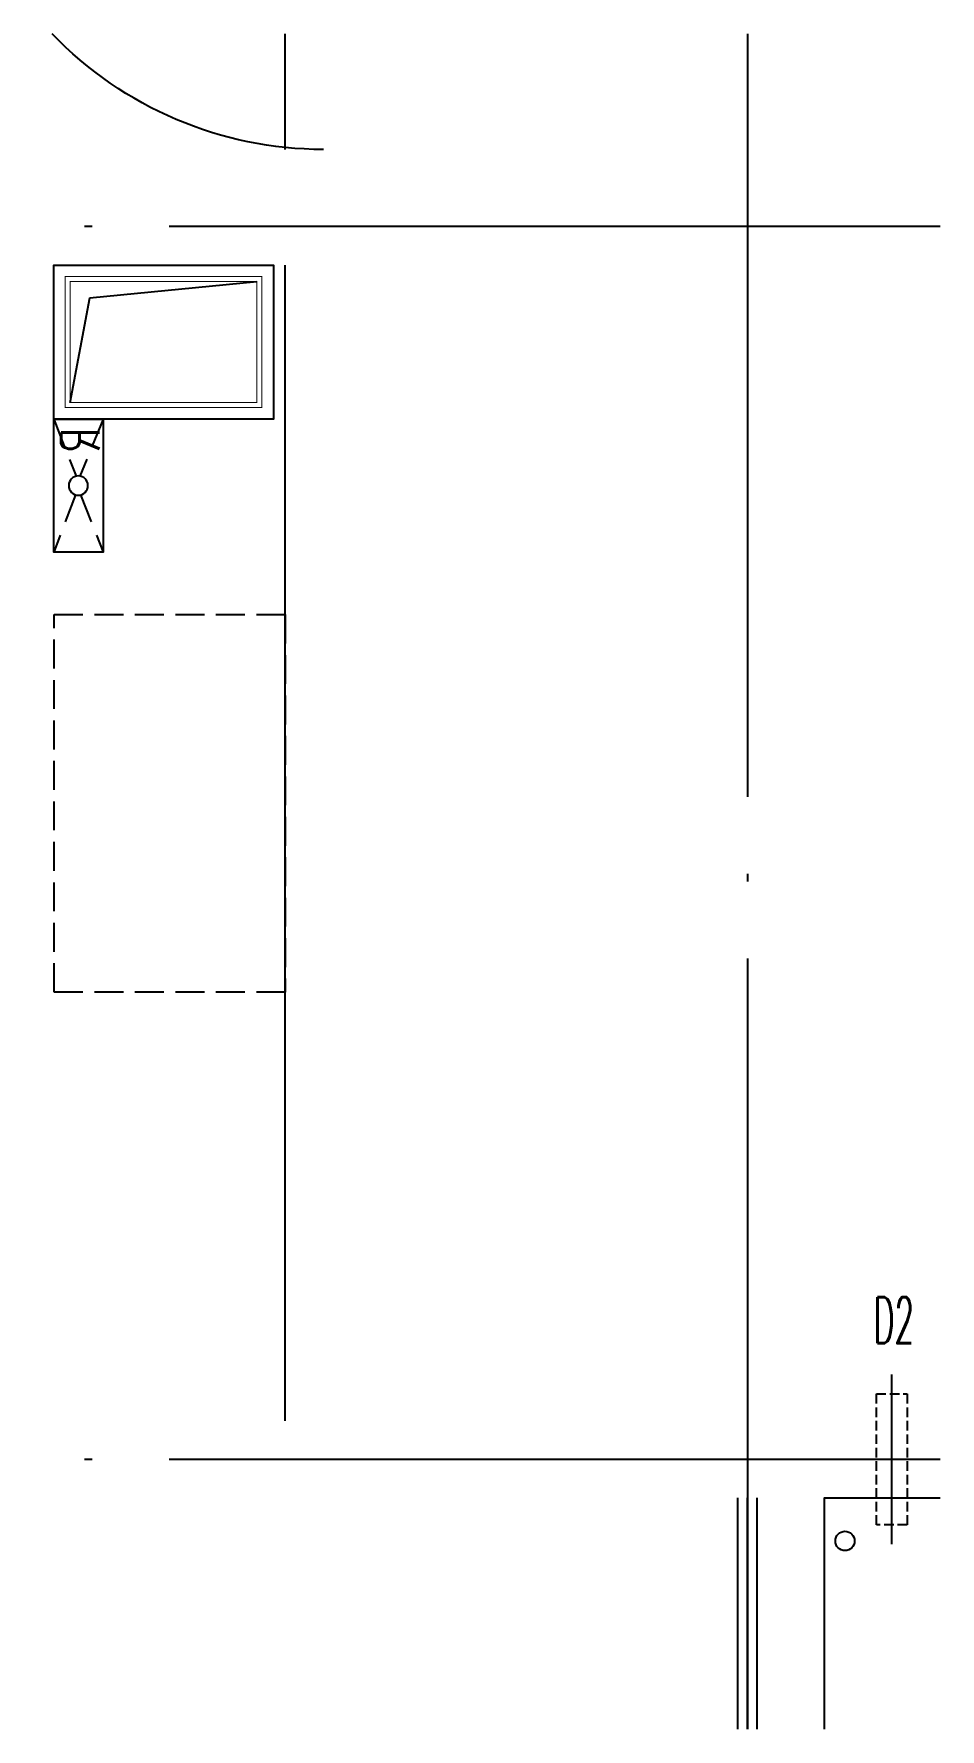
# Model space of a CAD drawing. Extents: x -737978 to 768813, y -372247 to 1140308.
# Drawn here: x 314983 to 317334, y -259553 to -255153 of the extents above; entities that cross this region are included whole.
import ezdxf

# ---------------------------------------------------------------- set-up
doc = ezdxf.new("R2010")
doc.units = 0
doc.header["$LTSCALE"] = 1000
doc.header["$MEASUREMENT"] = 0
for name, pattern in [('( Hidden )', [0.375, 0.25, -0.125]), ('ACAD_ISO04W100', [30.5, 24, -3, 0.5, -3]), ('DASH', [0.35, 0.25, -0.1]), ('DOTE', [2.42, 2, -0.2, 0.02, -0.2])]:
    doc.linetypes.add(name, pattern=pattern)
doc.layers.get('0').update_dxf_attribs({"linetype": 'CONTINUOUS'})
for name, color, linetype in [('0-厨卫家具', 253, 'CONTINUOUS'), ('A-ANNO-TEXT', 7, 'CONTINUOUS'), ('A-FLOR-HVAC', 4, 'CONTINUOUS'), ('A-FLOR-OTHER1-ON', 253, 'CONTINUOUS'), ('A-FLOR-OTHER2-ON', 83, 'CONTINUOUS'), ('A-FURN', 247, 'CONTINUOUS'), ('DOTE', 1, 'DOTE'), ('J-FURN-厨卫', 253, 'CONTINUOUS'), ('J-FURN-空调设备', 231, 'CONTINUOUS'), ('WALL', 9, 'CONTINUOUS'), ('WINDOW', 4, 'CONTINUOUS')]:
    doc.layers.add(name, color=color, linetype=linetype)
doc.styles.add('_SIMPLEX', font='SIMPLEX.shx', dxfattribs={"width": 0.7})
doc.styles.add('_TCH_DIM', font='SIMPLEX.shx', dxfattribs={"width": 0.8, "bigfont": 'GBCBIG.shx'})

# ---------------------------------------------------------------- blocks, each defined once
blk = doc.blocks.new('A$C3F1816BB')
at = {"layer": 'J-FURN-厨卫', "elevation": 0}
blk.add_lwpolyline([(400, 0), (0, 0), (0, 570), (400, 570)], close=True, dxfattribs=at)
blk.add_lwpolyline([(400, 0), (0, 0), (0, 570), (400, 570)], close=True, dxfattribs=at)
at = {"layer": 'J-FURN-厨卫', "const_width": 3, "elevation": 0}
for points in [[(370, 30), (30, 30), (30, 540), (370, 540)], [(357, 43), (43, 43), (43, 527), (357, 527)]]:
    blk.add_lwpolyline(points, close=True, dxfattribs=at)
at = {"layer": 'J-FURN-厨卫', "elevation": 0}
blk.add_lwpolyline([(357, 43), (85.1, 93.9), (43, 527)], dxfattribs=at)
blk = doc.blocks.new('A$C717A0C48')
at = {"layer": '0-厨卫家具', "linetype": '( Hidden )', "ltscale": 0.3}
for p, q in [((56.3, 196.3), (0, 345)), ((69.6, 196.9), (128, 345)), ((0, 0), (58.4, 148.1)), ((128, 0), (67.9, 147.8))]:
    blk.add_line(p, q, dxfattribs=at)
at = {"layer": '0-厨卫家具'}
for p, q in [((128, 345), (0, 345)), ((0, 0), (128, 0))]:
    blk.add_line(p, q, dxfattribs=at)
blk.add_lwpolyline([(0, 0), (128, 0), (128, 345), (0, 345)], close=True, dxfattribs=at)
blk.add_circle((64, 172.5), 25, dxfattribs=at)
at = {"layer": '0-厨卫家具', "style": '_TCH_DIM', "oblique": 360, "width": 0.705882}
blk.add_text('R', height=100, rotation=90, dxfattribs=at).set_placement((119.3, 22.6))
blk = doc.blocks.new('A$C0CF77FE4')
at = {"layer": 'A-FLOR-OTHER2-ON', "linetype": 'ACAD_ISO04W100', "ltscale": 5}
blk.add_line((40, 440), (40, 0), dxfattribs=at)
at = {"layer": 'A-FLOR-OTHER2-ON', "linetype": 'DASH', "ltscale": 0.1}
blk.add_lwpolyline([(0, 390), (80, 390), (80, 50), (0, 50)], close=True, dxfattribs=at)

msp = doc.modelspace()

# ---------------------------------------------------------------- linework, layer by layer
at = {"color": 6}
msp.add_line((316834, -259552.9), (316834, -258952.8), dxfattribs=at)
at = {"layer": '0-厨卫家具', "linetype": 'DASH', "ltscale": 0.3}
msp.add_lwpolyline([(315035, -256660.1), (315635, -256660.1), (315635, -257640.1), (315035, -257640.1)], close=True, dxfattribs=at)
at = {"layer": 'A-FLOR-HVAC'}
msp.add_circle((317087.2, -259064.6, 0), 25, dxfattribs=at)
at = {"layer": 'A-FLOR-OTHER1-ON'}
msp.add_lwpolyline([(317034, -259552.9), (317034, -258952.9)], dxfattribs=at)
at = {"layer": 'A-FURN'}
for points in [[(316809, -259552.9), (316809, -258952.9)], [(316859, -259552.9), (316859, -258952.9)]]:
    msp.add_lwpolyline(points, dxfattribs=at)
at = {"layer": 'DOTE'}
for p, q in [((316835, -259552.9), (316835, -255152.9)), ((317334, -255652.9), (314434, -255652.9)), ((317334, -258852.9), (314434, -258852.9))]:
    msp.add_line(p, q, dxfattribs=at)
at = {"layer": 'J-FURN-厨卫'}
msp.add_lwpolyline([(315635, -258752.8), (315635, -255752.8)], dxfattribs=at)
at = {"layer": 'J-FURN-空调设备'}
msp.add_lwpolyline([(317034, -259552.9), (317034, -258952.9), (317334, -258952.9)], dxfattribs=at)
at = {"layer": 'WINDOW'}
msp.add_line((315634, -255152.9), (315634, -255452.9), dxfattribs=at)
at = {"layer": 'WINDOW', "extrusion": (0, 0, -1)}
msp.add_arc((-315734, -254477.9), 975, 270, 316.1869, dxfattribs=at)

# ---------------------------------------------------------------- block references
at = {"layer": '0-厨卫家具', "xscale": -1, "rotation": 180}
msp.add_blockref('A$C717A0C48', (315034, -256152.8), dxfattribs=at)
at = {"layer": 'A-FLOR-OTHER2-ON', "linetype": 'DASH', "rotation": 180}
msp.add_blockref('A$C0CF77FE4', (317248.6, -258632.9), dxfattribs=at)
at = {"layer": 'WALL', "rotation": 270}
msp.add_blockref('A$C3F1816BB', (315034, -255752.8, 0), dxfattribs=at)

# ---------------------------------------------------------------- texts
at = {"layer": 'A-ANNO-TEXT', "linetype": 'DASH', "style": '_SIMPLEX', "width": 0.5}
msp.add_text('D2', height=120, dxfattribs=at).set_placement((317161.4, -258551.5))

doc.saveas('drawing.dxf')
